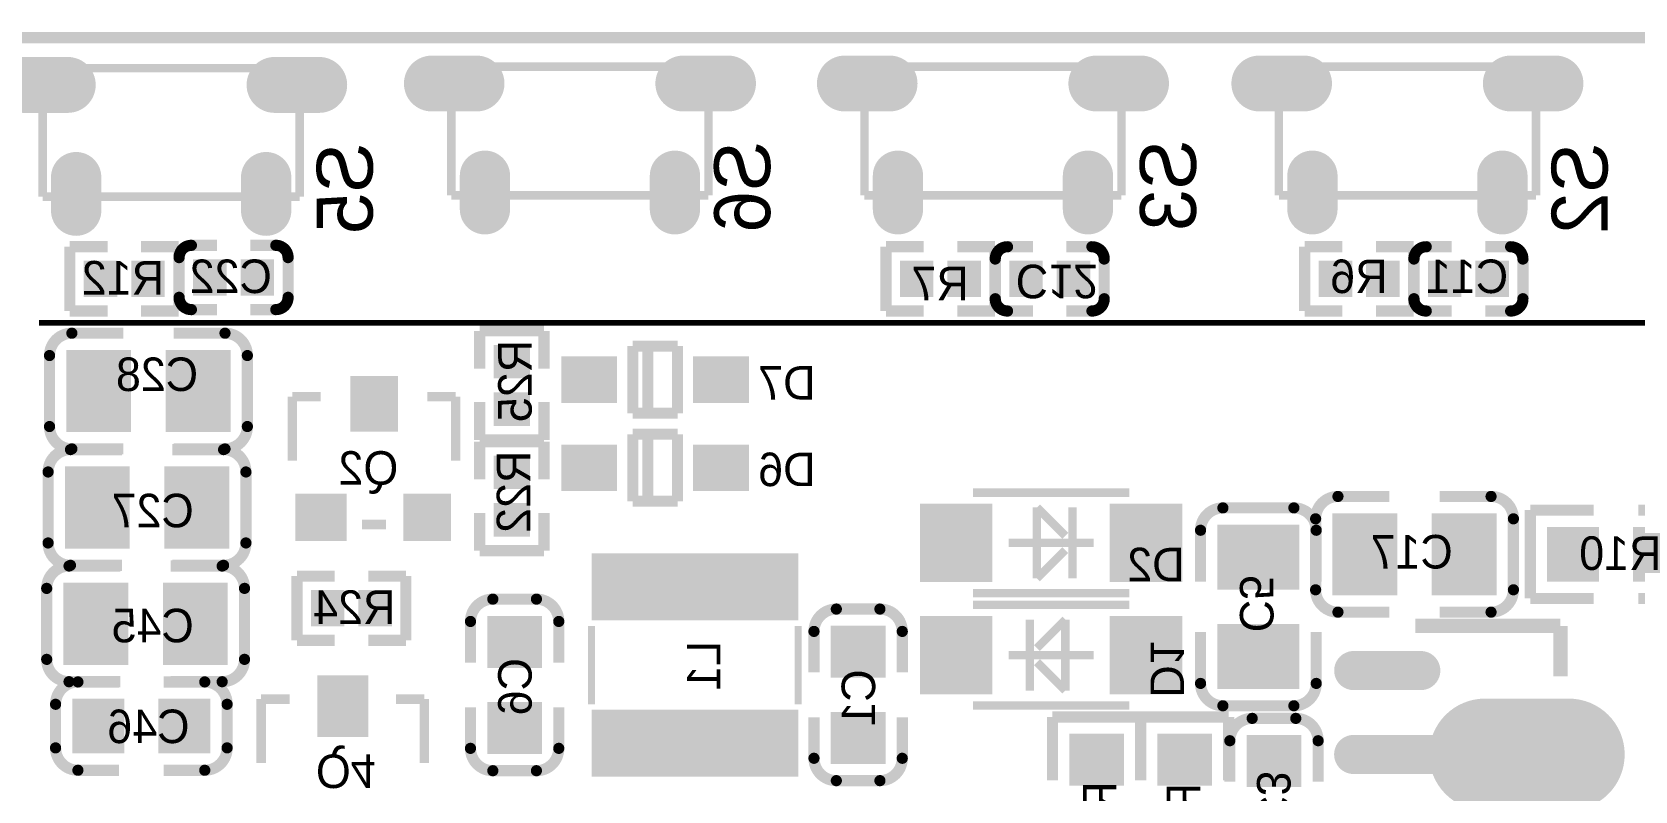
# Model space of a CAD drawing. Extents: x 882 to 2872, y 74 to 1007.
# Drawn here: x 2726.81 to 2755.5, y 354.34 to 367.92 of the extents above; entities that cross this region are included whole.
import ezdxf

# ---------------------------------------------------------------- set-up
doc = ezdxf.new("R2010")
doc.units = 0
doc.header["$MEASUREMENT"] = 0
doc.layers.add('BOTTOMOVERLAY', color=54, linetype='CONTINUOUS', lineweight=40)
doc.layers.add('KeepOutLayer', color=6, linetype='CONTINUOUS', lineweight=158)
doc.layers.add('BOTTOMPASTE', color=16, linetype='CONTINUOUS')

msp = doc.modelspace()

# ---------------------------------------------------------------- linework, layer by layer
at = {"layer": 'BOTTOMOVERLAY'}
for points, const_width in [([(2727.0028, 367.2744), (2731.60281, 367.27441)], 0.1524), ([(2727.00281, 364.9744), (2727.0028, 367.2744)], 0.1524), ([(2731.6028, 364.9744), (2731.60281, 367.27441)], 0.1524), ([(2734.3182, 367.2994), (2738.91821, 367.29941)], 0.1524), ([(2734.31821, 364.9994), (2734.3182, 367.2994)], 0.1524), ([(2738.9182, 364.9994), (2738.91821, 367.29941)], 0.1524), ([(2741.7094, 367.2998), (2746.30941, 367.29981)], 0.1524), ([(2741.70941, 364.9998), (2741.7094, 367.2998)], 0.1524), ([(2746.3094, 364.9998), (2746.30941, 367.29981)], 0.1524), ([(2749.1262, 367.2998), (2753.72621, 367.29981)], 0.1524), ([(2749.12621, 364.9998), (2749.1262, 367.2998)], 0.1524), ([(2753.7262, 364.9998), (2753.72621, 367.29981)], 0.1524), ([(2727.00281, 364.9744), (2731.6028, 364.9744)], 0.1524), ([(2734.31821, 364.9994), (2738.9182, 364.9994)], 0.1524), ([(2741.70941, 364.9998), (2746.3094, 364.9998)], 0.1524), ([(2749.12621, 364.9998), (2753.7262, 364.9998)], 0.1524), ([(2727.4896, 362.9292), (2727.4896, 364.0792)], 0.2), ([(2728.1646, 364.0792), (2727.4896, 364.0792)], 0.2), ([(2729.4396, 364.0792), (2728.7646, 364.0792)], 0.2), ([(2729.4396, 362.9292), (2729.4396, 364.0792)], 0.2), ([(2730.1204, 364.1046), (2729.6704, 364.1046)], 0.2), ([(2731.1704, 364.1046), (2730.7204, 364.1046)], 0.2), ([(2742.0946, 362.9292), (2742.0946, 364.0792)], 0.2), ([(2742.7696, 364.0792), (2742.0946, 364.0792)], 0.2), ([(2744.0446, 364.0792), (2743.3696, 364.0792)], 0.2), ([(2744.0446, 362.9292), (2744.0446, 364.0792)], 0.2), ([(2744.7254, 364.0792), (2744.2754, 364.0792)], 0.2), ([(2745.7754, 364.0792), (2745.3254, 364.0792)], 0.2), ([(2749.5876, 362.92919), (2749.5876, 364.0792)], 0.2), ([(2750.2626, 364.0792), (2749.5876, 364.0792)], 0.2), ([(2751.5376, 364.0792), (2750.8626, 364.0792)], 0.2), ([(2751.5376, 362.92919), (2751.5376, 364.0792)], 0.2), ([(2752.2184, 364.0792), (2751.7684, 364.0792)], 0.2), ([(2753.2684, 364.0792), (2752.8184, 364.0792)], 0.2), ([(2729.4454, 363.1746), (2729.4454, 363.88459)], 0.2), ([(2731.3954, 363.1746), (2731.3954, 363.8846)], 0.2), ([(2744.0504, 363.1492), (2744.0504, 363.8592)], 0.2), ([(2746.0004, 363.1492), (2746.0004, 363.8592)], 0.2), ([(2751.5434, 363.1492), (2751.5434, 363.85919)], 0.2), ([(2753.4934, 363.1492), (2753.4934, 363.8592)], 0.2), ([(2728.1646, 362.9292), (2727.4896, 362.9292)], 0.2), ([(2729.4396, 362.9292), (2728.7646, 362.9292)], 0.2), ([(2730.1204, 362.9546), (2729.6704, 362.9546)], 0.2), ([(2731.1704, 362.9546), (2730.7204, 362.9546)], 0.2), ([(2742.7696, 362.9292), (2742.0946, 362.9292)], 0.2), ([(2744.0446, 362.9292), (2743.3696, 362.9292)], 0.2), ([(2744.7254, 362.9292), (2744.2754, 362.9292)], 0.2), ([(2745.7754, 362.9292), (2745.3254, 362.9292)], 0.2), ([(2750.2626, 362.92919), (2749.5876, 362.92919)], 0.2), ([(2751.5376, 362.92919), (2750.8626, 362.92919)], 0.2), ([(2752.2184, 362.9292), (2751.7684, 362.9292)], 0.2), ([(2753.2684, 362.9292), (2752.8184, 362.9292)], 0.2), ([(2762.2212, 362.7168), (2726.9406, 362.7168)], 0.1), ([(2728.4464, 362.5326), (2727.52639, 362.5326)], 0.2), ([(2730.2664, 362.5326), (2729.3464, 362.5326)], 0.2), ([(2735.9738, 362.5742), (2734.8238, 362.5742)], 0.2), ([(2734.8238, 361.8992), (2734.8238, 362.5742)], 0.2), ([(2735.9738, 361.8992), (2735.9738, 362.5742)], 0.2), ([(2737.5642, 362.30079), (2738.3642, 362.3008)], 0.2), ([(2737.5642, 361.1008), (2737.5642, 362.30079)], 0.2), ([(2737.83421, 361.1008), (2737.8342, 362.3008)], 0.2), ([(2738.3642, 361.1008), (2738.3642, 362.3008)], 0.2), ([(2727.1264, 360.8626), (2727.1264, 362.1326)], 0.2), ([(2730.6664, 360.8626), (2730.6664, 362.1326)], 0.2), ([(2731.47201, 360.253), (2731.47201, 361.396)], 0.17), ([(2731.98001, 361.396), (2731.47201, 361.396)], 0.17), ([(2734.39301, 361.396), (2733.88501, 361.396)], 0.17), ([(2734.39301, 360.253), (2734.39301, 361.396)], 0.17), ([(2734.8238, 360.6242), (2734.8238, 361.2992)], 0.2), ([(2735.9738, 360.6242), (2735.9738, 361.2992)], 0.2), ([(2738.3642, 361.1008), (2737.5642, 361.1008)], 0.2), ([(2735.9738, 360.6242), (2734.8238, 360.6242)], 0.2), ([(2735.9738, 360.593), (2734.8238, 360.593)], 0.2), ([(2734.8238, 359.918), (2734.8238, 360.593)], 0.2), ([(2735.9738, 359.918), (2735.9738, 360.593)], 0.2), ([(2737.5642, 360.72599), (2738.3642, 360.726)], 0.2), ([(2737.5642, 359.526), (2737.5642, 360.72599)], 0.2), ([(2737.83421, 359.526), (2737.8342, 360.726)], 0.2), ([(2738.3642, 359.526), (2738.3642, 360.726)], 0.2), ([(2728.421, 360.4498), (2727.50099, 360.4498)], 0.2), ([(2728.4464, 360.4626), (2727.5264, 360.4626)], 0.2), ([(2730.241, 360.4498), (2729.321, 360.4498)], 0.2), ([(2730.2664, 360.4626), (2729.3464, 360.4626)], 0.2), ([(2727.101, 358.7798), (2727.101, 360.0498)], 0.2), ([(2730.641, 358.7798), (2730.641, 360.0498)], 0.2), ([(2746.4508, 359.6798), (2743.6508, 359.6798)], 0.15), ([(2751.1032, 359.6116), (2750.1832, 359.6116)], 0.2), ([(2752.9232, 359.6116), (2752.0032, 359.6116)], 0.2), ([(2734.8238, 358.643), (2734.8238, 359.318)], 0.2), ([(2735.9738, 358.643), (2735.9738, 359.318)], 0.2), ([(2738.3642, 359.526), (2737.5642, 359.526)], 0.2), ([(2745.3048, 358.9068), (2744.7968, 359.4148)], 0.15), ([(2744.7968, 359.0338), (2744.7968, 359.4148)], 0.15), ([(2745.4318, 358.1448), (2745.4318, 359.4148)], 0.15), ([(2749.3942, 359.4068), (2748.1242, 359.4068)], 0.2), ([(2753.625, 357.7866), (2753.625, 359.3666)], 0.2), ([(2754.76, 359.3666), (2753.625, 359.3666)], 0.2), ([(2756.695, 359.3666), (2755.56, 359.3666)], 0.2), ([(2733.14841, 359.11), (2732.71661, 359.11)], 0.17), ([(2749.7832, 357.9416), (2749.7832, 359.2116)], 0.2), ([(2753.3232, 357.9416), (2753.3232, 359.2116)], 0.2), ([(2745.8128, 358.7798), (2744.2888, 358.7798)], 0.15), ([(2744.7968, 358.1448), (2744.7968, 359.0338)], 0.15), ([(2747.7242, 358.0868), (2747.7242, 359.0068)], 0.2), ([(2749.7942, 358.0868), (2749.7942, 359.0068)], 0.2), ([(2735.9738, 358.643), (2734.8238, 358.643)], 0.2), ([(2744.7968, 358.1448), (2745.3048, 358.6528)], 0.15), ([(2728.3956, 358.367), (2727.4756, 358.367)], 0.2), ([(2728.421, 358.3798), (2727.501, 358.3798)], 0.2), ([(2730.2156, 358.367), (2729.2956, 358.367)], 0.2), ([(2730.241, 358.3798), (2729.321, 358.3798)], 0.2), ([(2731.5536, 357.0364), (2731.5536, 358.1864)], 0.2), ([(2732.2286, 358.1864), (2731.5536, 358.1864)], 0.2), ([(2733.5036, 358.1864), (2732.8286, 358.1864)], 0.2), ([(2733.5036, 357.0364), (2733.5036, 358.1864)], 0.2), ([(2727.0756, 356.697), (2727.0756, 357.967)], 0.2), ([(2730.6156, 356.697), (2730.6156, 357.967)], 0.2), ([(2735.8396, 357.7748), (2735.0596, 357.7748)], 0.2), ([(2741.9864, 357.597), (2741.2064, 357.597)], 0.2), ([(2746.4508, 357.8798), (2743.6508, 357.8798)], 0.15), ([(2746.4508, 357.6732), (2743.6508, 357.6732)], 0.15), ([(2754.76, 357.7866), (2753.625, 357.7866)], 0.2), ([(2756.695, 357.7866), (2755.56, 357.7866)], 0.2), ([(2734.6596, 356.63981), (2734.6596, 357.37481)], 0.2), ([(2736.2396, 356.6398), (2736.2396, 357.3748)], 0.2), ([(2744.6698, 356.1382), (2744.6698, 357.4082)], 0.15), ([(2744.7968, 356.9002), (2745.3048, 357.4082)], 0.15), ([(2745.3048, 356.5192), (2745.3048, 357.4082)], 0.15), ([(2751.1032, 357.5416), (2750.1832, 357.5416)], 0.2), ([(2754.16559, 357.29517), (2751.56539, 357.29517)], 0.254), ([(2752.9232, 357.5416), (2752.0032, 357.5416)], 0.2), ([(2754.16559, 356.39525), (2754.16559, 357.29517)], 0.254), ([(2732.2286, 357.0364), (2731.5536, 357.0364)], 0.2), ([(2733.5036, 357.0364), (2732.8286, 357.0364)], 0.2), ([(2736.82526, 355.89538), (2736.82526, 357.29542)], 0.127), ([(2740.52528, 355.89538), (2740.52528, 357.29542)], 0.127), ([(2740.8064, 356.462), (2740.8064, 357.197)], 0.2), ([(2742.3864, 356.462), (2742.3864, 357.197)], 0.2), ([(2747.7242, 356.2668), (2747.7242, 357.1868)], 0.2), ([(2749.7942, 356.2668), (2749.7942, 357.1868)], 0.2), ([(2745.8128, 356.7732), (2744.2888, 356.7732)], 0.15), ([(2745.3048, 356.1382), (2744.7968, 356.6462)], 0.15), ([(2745.3048, 356.1382), (2745.3048, 356.5192)], 0.15), ([(2728.3956, 356.297), (2727.4756, 356.297)], 0.2), ([(2728.3694, 356.2932), (2727.6344, 356.2932)], 0.2), ([(2729.90441, 356.2932), (2729.16941, 356.2932)], 0.2), ([(2730.2156, 356.297), (2729.2956, 356.297)], 0.2), ([(2727.2344, 355.1132), (2727.2344, 355.8932)], 0.2), ([(2730.3044, 355.1132), (2730.3044, 355.8932)], 0.2), ([(2731.42121, 355.9858), (2730.91321, 355.9858)], 0.17), ([(2730.91321, 354.8428), (2730.91321, 355.9858)], 0.17), ([(2733.83421, 355.9858), (2733.32621, 355.9858)], 0.17), ([(2733.83421, 354.8428), (2733.83421, 355.9858)], 0.17), ([(2734.6596, 355.1048), (2734.6596, 355.8398)], 0.2), ([(2736.2396, 355.1048), (2736.2396, 355.8398)], 0.2), ([(2740.8064, 354.927), (2740.8064, 355.662)], 0.2), ([(2742.3864, 354.92699), (2742.3864, 355.66199)], 0.2), ([(2746.4508, 355.8732), (2743.6508, 355.8732)], 0.15), ([(2745.0736, 354.5316), (2745.0736, 355.6666)], 0.2), ([(2746.6536, 355.6666), (2745.0736, 355.6666)], 0.2), ([(2748.2284, 355.6666), (2746.6484, 355.6666)], 0.2), ([(2746.6484, 354.5316), (2746.6484, 355.6666)], 0.2), ([(2746.6536, 354.5316), (2746.6536, 355.6666)], 0.2), ([(2749.3942, 355.8668), (2748.1242, 355.8668)], 0.2), ([(2748.2284, 354.5316), (2748.2284, 355.6666)], 0.2), ([(2749.4286, 355.6412), (2748.6486, 355.6412)], 0.2), ([(2748.2486, 354.5062), (2748.2486, 355.2412)], 0.2), ([(2749.8286, 354.5062), (2749.8286, 355.2412)], 0.2), ([(2728.3694, 354.7132), (2727.6344, 354.7132)], 0.2), ([(2729.9044, 354.7132), (2729.1694, 354.7132)], 0.2), ([(2735.8396, 354.7048), (2735.0596, 354.7048)], 0.2), ([(2741.9864, 354.527), (2741.2064, 354.527)], 0.2)]:
    msp.add_lwpolyline(points, dxfattribs=dict(at, const_width=const_width))
at = {"layer": 'BOTTOMOVERLAY', "const_width": 0.2}
for points in [[(2729.4454, 363.8846, -0.414214), (2729.6654, 364.1046)], [(2731.1754, 364.1046, -0.414214), (2731.3954, 363.8846)], [(2744.0504, 363.8592, -0.414214), (2744.2704, 364.0792)], [(2745.7804, 364.0792, -0.414214), (2746.0004, 363.8592)], [(2751.5434, 363.85919, -0.414214), (2751.7634, 364.0792)], [(2753.2734, 364.0792, -0.414214), (2753.4934, 363.8592)], [(2729.6654, 362.9546, -0.414214), (2729.4454, 363.1746)], [(2731.3954, 363.1746, -0.414214), (2731.1754, 362.95461)], [(2744.2704, 362.9292, -0.414214), (2744.0504, 363.1492)], [(2746.0004, 363.1492, -0.414214), (2745.7804, 362.9292)], [(2751.7634, 362.9292, -0.414214), (2751.5434, 363.1492)], [(2753.4934, 363.1492, -0.414214), (2753.2734, 362.9292)], [(2727.1264, 362.1326, -0.414213), (2727.52639, 362.5326)], [(2730.2664, 362.5326, -0.414214), (2730.6664, 362.13261)], [(2727.5264, 360.4626, -0.414214), (2727.1264, 360.8626)], [(2730.6664, 360.8626, -0.414213), (2730.2664, 360.4626)], [(2727.101, 360.0498, -0.414213), (2727.50099, 360.4498)], [(2730.241, 360.4498, -0.414214), (2730.641, 360.0498)], [(2749.7832, 359.2116, -0.414213), (2750.1832, 359.6116)], [(2752.9232, 359.6116, -0.414214), (2753.3232, 359.21161)], [(2747.7242, 359.0068, -0.414214), (2748.1242, 359.4068)], [(2749.3942, 359.4068, -0.414213), (2749.7942, 359.0068)], [(2727.501, 358.3798, -0.414214), (2727.101, 358.7798)], [(2730.641, 358.7798, -0.414213), (2730.241, 358.3798)], [(2727.0756, 357.967, -0.414213), (2727.4756, 358.367)], [(2730.2156, 358.367, -0.414214), (2730.6156, 357.967)], [(2750.1832, 357.5416, -0.414214), (2749.7832, 357.9416)], [(2753.3232, 357.9416, -0.414213), (2752.9232, 357.5416)], [(2734.6596, 357.37481, -0.414213), (2735.0596, 357.77481)], [(2735.8396, 357.7748, -0.414213), (2736.2396, 357.3748)], [(2740.8064, 357.197, -0.414213), (2741.2064, 357.597)], [(2741.9864, 357.597, -0.414213), (2742.3864, 357.197)], [(2727.4756, 356.297, -0.414214), (2727.0756, 356.697)], [(2730.6156, 356.697, -0.414213), (2730.2156, 356.297)], [(2727.2344, 355.8932, -0.414213), (2727.6344, 356.2932)], [(2729.90441, 356.2932, -0.414213), (2730.30441, 355.8932)], [(2748.1242, 355.8668, -0.414213), (2747.7242, 356.2668)], [(2749.7942, 356.2668, -0.414214), (2749.39421, 355.8668)], [(2748.2486, 355.2412, -0.414213), (2748.6486, 355.6412)], [(2749.4286, 355.6412, -0.414213), (2749.8286, 355.2412)], [(2727.6344, 354.7132, -0.414213), (2727.2344, 355.1132)], [(2730.3044, 355.1132, -0.414213), (2729.9044, 354.7132)], [(2735.0596, 354.7048, -0.414213), (2734.6596, 355.1048)], [(2736.2396, 355.1048, -0.414213), (2735.8396, 354.7048)], [(2741.2064, 354.527, -0.414213), (2740.8064, 354.927)], [(2742.3864, 354.92699, -0.414213), (2741.9864, 354.52699)]]:
    msp.add_lwpolyline(points, format="xyb", dxfattribs=at)
at = {"layer": 'BOTTOMOVERLAY', "const_width": 0.1}
for points in [[(2729.6654, 364.0546, 1), (2729.6654, 364.1546, 1)], [(2731.1754, 364.0546, 1), (2731.1754, 364.1546, 1)], [(2744.2704, 364.0292, 1), (2744.2704, 364.1292, 1)], [(2745.7804, 364.0292, 1), (2745.7804, 364.1292, 1)], [(2751.7634, 364.0292, 1), (2751.7634, 364.12919, 1)], [(2753.2734, 364.0292, 1), (2753.2734, 364.1292, 1)], [(2729.4454, 363.8346, 1), (2729.4454, 363.9346, 1)], [(2731.3954, 363.8346, 1), (2731.3954, 363.9346, 1)], [(2744.0504, 363.8092, 1), (2744.0504, 363.9092, 1)], [(2746.0004, 363.8092, 1), (2746.0004, 363.9092, 1)], [(2751.5434, 363.8092, 1), (2751.5434, 363.9092, 1)], [(2753.4934, 363.8092, 1), (2753.4934, 363.9092, 1)], [(2729.4454, 363.1246, 1), (2729.4454, 363.2246, 1)], [(2731.3954, 363.1246, 1), (2731.3954, 363.2246, 1)], [(2744.0504, 363.0992, 1), (2744.0504, 363.1992, 1)], [(2746.0004, 363.0992, 1), (2746.0004, 363.1992, 1)], [(2751.5434, 363.0992, 1), (2751.5434, 363.1992, 1)], [(2753.4934, 363.0992, 1), (2753.4934, 363.1992, 1)], [(2729.6654, 362.9046, 1), (2729.6654, 363.0046, 1)], [(2731.1754, 362.9046, 1), (2731.1754, 363.00461, 1)], [(2744.2704, 362.8792, 1), (2744.2704, 362.9792, 1)], [(2745.7804, 362.8792, 1), (2745.7804, 362.9792, 1)], [(2751.7634, 362.8792, 1), (2751.7634, 362.9792, 1)], [(2753.2734, 362.8792, 1), (2753.2734, 362.9792, 1)], [(2727.52639, 362.4826, 1), (2727.52639, 362.5826, 1)], [(2730.2664, 362.4826, 1), (2730.2664, 362.5826, 1)], [(2727.1264, 362.0826, 1), (2727.1264, 362.1826, 1)], [(2730.6664, 362.0826, 1), (2730.6664, 362.18261, 1)], [(2727.1264, 360.8126, 1), (2727.1264, 360.9126, 1)], [(2730.6664, 360.8126, 1), (2730.6664, 360.9126, 1)], [(2727.50099, 360.3998, 1), (2727.50099, 360.4998, 1)], [(2727.5264, 360.4126, 1), (2727.5264, 360.5126, 1)], [(2730.241, 360.3998, 1), (2730.241, 360.4998, 1)], [(2730.2664, 360.4126, 1), (2730.2664, 360.5126, 1)], [(2727.101, 359.9998, 1), (2727.101, 360.0998, 1)], [(2730.641, 359.9998, 1), (2730.641, 360.0998, 1)], [(2750.1832, 359.5616, 1), (2750.1832, 359.6616, 1)], [(2752.9232, 359.5616, 1), (2752.9232, 359.6616, 1)], [(2748.1242, 359.3568, 1), (2748.1242, 359.4568, 1)], [(2749.3942, 359.3568, 1), (2749.3942, 359.4568, 1)], [(2749.7832, 359.1616, 1), (2749.7832, 359.2616, 1)], [(2753.3232, 359.16161, 1), (2753.3232, 359.2616, 1)], [(2727.101, 358.7298, 1), (2727.101, 358.8298, 1)], [(2730.641, 358.7298, 1), (2730.641, 358.8298, 1)], [(2747.7242, 358.9568, 1), (2747.7242, 359.0568, 1)], [(2749.7942, 358.9568, 1), (2749.7942, 359.0568, 1)], [(2727.4756, 358.317, 1), (2727.4756, 358.417, 1)], [(2727.501, 358.3298, 1), (2727.501, 358.4298, 1)], [(2730.2156, 358.317, 1), (2730.2156, 358.417, 1)], [(2730.241, 358.3298, 1), (2730.241, 358.4298, 1)], [(2727.0756, 357.917, 1), (2727.0756, 358.017, 1)], [(2730.6156, 357.917, 1), (2730.6156, 358.017, 1)], [(2749.7832, 357.8916, 1), (2749.7832, 357.9916, 1)], [(2753.3232, 357.8916, 1), (2753.3232, 357.9916, 1)], [(2735.0596, 357.72481, 1), (2735.0596, 357.82481, 1)], [(2735.8396, 357.7248, 1), (2735.8396, 357.8248, 1)], [(2741.2064, 357.547, 1), (2741.2064, 357.647, 1)], [(2741.9864, 357.547, 1), (2741.9864, 357.647, 1)], [(2734.6596, 357.32481, 1), (2734.6596, 357.42481, 1)], [(2736.2396, 357.3248, 1), (2736.2396, 357.4248, 1)], [(2750.1832, 357.4916, 1), (2750.1832, 357.5916, 1)], [(2752.9232, 357.4916, 1), (2752.9232, 357.5916, 1)], [(2740.8064, 357.147, 1), (2740.8064, 357.247, 1)], [(2742.3864, 357.147, 1), (2742.3864, 357.247, 1)], [(2727.0756, 356.64699, 1), (2727.0756, 356.747, 1)], [(2730.6156, 356.647, 1), (2730.6156, 356.747, 1)], [(2727.4756, 356.247, 1), (2727.4756, 356.347, 1)], [(2727.6344, 356.2432, 1), (2727.6344, 356.3432, 1)], [(2729.90441, 356.2432, 1), (2729.90441, 356.3432, 1)], [(2730.2156, 356.247, 1), (2730.2156, 356.347, 1)], [(2747.7242, 356.2168, 1), (2747.7242, 356.3168, 1)], [(2749.7942, 356.2168, 1), (2749.7942, 356.3168, 1)], [(2727.2344, 355.8432, 1), (2727.2344, 355.9432, 1)], [(2730.30441, 355.8432, 1), (2730.30441, 355.9432, 1)], [(2748.1242, 355.8168, 1), (2748.1242, 355.9168, 1)], [(2748.6486, 355.5912, 1), (2748.6486, 355.6912, 1)], [(2749.39421, 355.8168, 1), (2749.39421, 355.9168, 1)], [(2749.4286, 355.5912, 1), (2749.4286, 355.6912, 1)], [(2727.2344, 355.0632, 1), (2727.2344, 355.1632, 1)], [(2730.3044, 355.0632, 1), (2730.3044, 355.1632, 1)], [(2734.6596, 355.0548, 1), (2734.6596, 355.1548, 1)], [(2736.2396, 355.0548, 1), (2736.2396, 355.1548, 1)], [(2748.2486, 355.1912, 1), (2748.2486, 355.2912, 1)], [(2749.8286, 355.1912, 1), (2749.8286, 355.2912, 1)], [(2740.8064, 354.877, 1), (2740.8064, 354.977, 1)], [(2742.3864, 354.87699, 1), (2742.3864, 354.97699, 1)], [(2727.6344, 354.6632, 1), (2727.6344, 354.7632, 1)], [(2729.9044, 354.6632, 1), (2729.9044, 354.7632, 1)], [(2735.0596, 354.6548, 1), (2735.0596, 354.7548, 1)], [(2735.8396, 354.6548, 1), (2735.8396, 354.7548, 1)], [(2741.2064, 354.477, 1), (2741.2064, 354.577, 1)], [(2741.9864, 354.47699, 1), (2741.9864, 354.57699, 1)]]:
    msp.add_lwpolyline(points, format="xyb", close=True, dxfattribs=at)
at = {"layer": 'BOTTOMPASTE'}
for points, const_width in [([(2727.45279, 366.97439), (2726.65279, 366.97439)], 1), ([(2731.95281, 366.97439), (2731.15281, 366.97439)], 1), ([(2734.76819, 366.99939), (2733.96819, 366.99939)], 1), ([(2739.26821, 366.99939), (2738.46821, 366.99939)], 1), ([(2742.15939, 366.99979), (2741.35939, 366.99979)], 1), ([(2746.65941, 366.99979), (2745.85941, 366.99979)], 1), ([(2749.57619, 366.99979), (2748.77619, 366.99979)], 1), ([(2754.07621, 366.99979), (2753.27621, 366.99979)], 1), ([(2727.60281, 364.7244), (2727.60281, 365.3244)], 0.9), ([(2731.0028, 364.72439), (2731.0028, 365.32439)], 0.9), ([(2734.91821, 364.7494), (2734.91821, 365.3494)], 0.9), ([(2738.3182, 364.74939), (2738.3182, 365.34939)], 0.9), ([(2742.30941, 364.7498), (2742.30941, 365.3498)], 0.9), ([(2745.7094, 364.74979), (2745.7094, 365.34979)], 0.9), ([(2749.72621, 364.7498), (2749.72621, 365.3498)], 0.9), ([(2753.1262, 364.74979), (2753.1262, 365.34979)], 0.9), ([(2751.66552, 356.49634), (2750.46552, 356.49634)], 0.7), ([(2754.31488, 354.9952), (2752.81488, 354.9952)], 2), ([(2751.86458, 354.9952), (2750.46458, 354.9952)], 0.7)]:
    msp.add_lwpolyline(points, dxfattribs=dict(at, const_width=const_width))
for points, const_width in [([(2726.65279, 366.72439, 1), (2726.65279, 367.22439, 1)], 0.5), ([(2727.45279, 366.72439, 1), (2727.45279, 367.22439, 1)], 0.5), ([(2731.15281, 366.72439, 1), (2731.15281, 367.22439, 1)], 0.5), ([(2731.95281, 366.72439, 1), (2731.95281, 367.22439, 1)], 0.5), ([(2733.96819, 366.74939, 1), (2733.96819, 367.24939, 1)], 0.5), ([(2734.76819, 366.74939, 1), (2734.76819, 367.24939, 1)], 0.5), ([(2738.46821, 366.74939, 1), (2738.46821, 367.24939, 1)], 0.5), ([(2739.26821, 366.74939, 1), (2739.26821, 367.24939, 1)], 0.5), ([(2741.35939, 366.74979, 1), (2741.35939, 367.24979, 1)], 0.5), ([(2742.15939, 366.74979, 1), (2742.15939, 367.24979, 1)], 0.5), ([(2745.85941, 366.74979, 1), (2745.85941, 367.24979, 1)], 0.5), ([(2746.65941, 366.74979, 1), (2746.65941, 367.24979, 1)], 0.5), ([(2748.77619, 366.74979, 1), (2748.77619, 367.24979, 1)], 0.5), ([(2749.57619, 366.74979, 1), (2749.57619, 367.24979, 1)], 0.5), ([(2753.27621, 366.74979, 1), (2753.27621, 367.24979, 1)], 0.5), ([(2754.07621, 366.74979, 1), (2754.07621, 367.24979, 1)], 0.5), ([(2727.60281, 365.0994, 1), (2727.60281, 365.5494, 1)], 0.45), ([(2731.0028, 365.09939, 1), (2731.0028, 365.54939, 1)], 0.45), ([(2734.91821, 365.1244, 1), (2734.91821, 365.5744, 1)], 0.45), ([(2738.3182, 365.12439, 1), (2738.3182, 365.57439, 1)], 0.45), ([(2742.30941, 365.1248, 1), (2742.30941, 365.5748, 1)], 0.45), ([(2745.7094, 365.12479, 1), (2745.7094, 365.57479, 1)], 0.45), ([(2749.72621, 365.1248, 1), (2749.72621, 365.5748, 1)], 0.45), ([(2753.1262, 365.12479, 1), (2753.1262, 365.57479, 1)], 0.45), ([(2727.60281, 364.4994, 1), (2727.60281, 364.9494, 1)], 0.45), ([(2731.0028, 364.49939, 1), (2731.0028, 364.94939, 1)], 0.45), ([(2734.91821, 364.5244, 1), (2734.91821, 364.9744, 1)], 0.45), ([(2738.3182, 364.52439, 1), (2738.3182, 364.97439, 1)], 0.45), ([(2742.30941, 364.5248, 1), (2742.30941, 364.9748, 1)], 0.45), ([(2745.7094, 364.52479, 1), (2745.7094, 364.97479, 1)], 0.45), ([(2749.72621, 364.5248, 1), (2749.72621, 364.9748, 1)], 0.45), ([(2753.1262, 364.52479, 1), (2753.1262, 364.97479, 1)], 0.45), ([(2750.46552, 356.32134, 1), (2750.46552, 356.67134, 1)], 0.35), ([(2751.66552, 356.32134, 1), (2751.66552, 356.67134, 1)], 0.35), ([(2752.81488, 354.4952, 1), (2752.81488, 355.4952, 1)], 1), ([(2754.31488, 354.4952, 1), (2754.31488, 355.4952, 1)], 1), ([(2750.46458, 354.8202, 1), (2750.46458, 355.1702, 1)], 0.35), ([(2751.86458, 354.8202, 1), (2751.86458, 355.1702, 1)], 0.35)]:
    msp.add_lwpolyline(points, format="xyb", close=True, dxfattribs=dict(at, const_width=const_width))
for points in [[(2728.3396, 363.8292), (2727.7396, 363.8292), (2728.3396, 363.1792), (2727.7396, 363.1792)], [(2729.1896, 363.8292), (2728.5896, 363.8292), (2729.1896, 363.1792), (2728.5896, 363.1792)], [(2730.2954, 363.8546), (2729.6954, 363.8546), (2730.2954, 363.2046), (2729.6954, 363.2046)], [(2731.1454, 363.8546), (2730.5454, 363.8546), (2731.1454, 363.2046), (2730.5454, 363.2046)], [(2742.9446, 363.8292), (2742.3446, 363.8292), (2742.9446, 363.1792), (2742.3446, 363.1792)], [(2743.7946, 363.8292), (2743.1946, 363.8292), (2743.7946, 363.1792), (2743.1946, 363.1792)], [(2744.3004, 363.1792), (2744.9004, 363.1792), (2744.3004, 363.8292), (2744.9004, 363.8292)], [(2745.1504, 363.1792), (2745.7504, 363.1792), (2745.1504, 363.8292), (2745.7504, 363.8292)], [(2750.4376, 363.8292), (2749.8376, 363.8292), (2750.4376, 363.1792), (2749.8376, 363.1792)], [(2751.2876, 363.8292), (2750.6876, 363.8292), (2751.2876, 363.1792), (2750.6876, 363.1792)], [(2751.7934, 363.1792), (2752.3934, 363.1792), (2751.7934, 363.8292), (2752.3934, 363.8292)], [(2752.6434, 363.1792), (2753.2434, 363.1792), (2752.6434, 363.8292), (2753.2434, 363.8292)], [(2735.7238, 361.7242), (2735.7238, 362.3242), (2735.0738, 361.7242), (2735.0738, 362.3242)], [(2728.5864, 362.2326), (2727.4264, 362.2326), (2728.5864, 360.7626), (2727.4264, 360.7626)], [(2730.3664, 362.2326), (2729.2064, 362.2326), (2730.3664, 360.7626), (2729.2064, 360.7626)], [(2736.2842, 361.2858), (2737.2842, 361.2858), (2736.2842, 362.1158), (2737.2842, 362.1158)], [(2738.6442, 361.2858), (2739.6442, 361.2858), (2738.6442, 362.1158), (2739.6442, 362.1158)], [(2733.36, 361.769), (2732.51, 361.769), (2733.36, 360.769), (2732.51, 360.769)], [(2735.7238, 360.8742), (2735.7238, 361.4742), (2735.0738, 360.8742), (2735.0738, 361.4742)], [(2735.0738, 360.343), (2735.0738, 359.743), (2735.7238, 360.343), (2735.7238, 359.743)], [(2736.2842, 359.711), (2737.2842, 359.711), (2736.2842, 360.541), (2737.2842, 360.541)], [(2738.6442, 359.711), (2739.6442, 359.711), (2738.6442, 360.541), (2739.6442, 360.541)], [(2728.561, 360.1498), (2727.401, 360.1498), (2728.561, 358.6798), (2727.401, 358.6798)], [(2730.341, 360.1498), (2729.181, 360.1498), (2730.341, 358.6798), (2729.181, 358.6798)], [(2732.44219, 359.662), (2731.52779, 359.662), (2732.44219, 358.812), (2731.52779, 358.812)], [(2734.31001, 359.662), (2733.46001, 359.662), (2734.31001, 358.812), (2733.46001, 358.812)], [(2735.0738, 359.493), (2735.0738, 358.893), (2735.7238, 359.493), (2735.7238, 358.893)], [(2742.7008, 359.4798), (2742.7008, 358.0798), (2744.0008, 359.4798), (2744.0008, 358.0798)], [(2746.1008, 359.4798), (2746.1008, 358.0798), (2747.4008, 359.4798), (2747.4008, 358.0798)], [(2751.2432, 359.3116), (2750.0832, 359.3116), (2751.2432, 357.8416), (2750.0832, 357.8416)], [(2753.0232, 359.3116), (2751.8632, 359.3116), (2753.0232, 357.8416), (2751.8632, 357.8416)], [(2749.4942, 357.9468), (2749.4942, 359.1068), (2748.0242, 357.9468), (2748.0242, 359.1068)], [(2754.855, 359.0666), (2753.925, 359.0666), (2754.855, 358.0866), (2753.925, 358.0866)], [(2756.395, 359.0666), (2755.465, 359.0666), (2756.395, 358.0866), (2755.465, 358.0866)], [(2736.8254, 358.59545), (2736.8254, 357.39545), (2740.5254, 358.59545), (2740.5254, 357.39545)], [(2727.3756, 356.597), (2728.5356, 356.597), (2727.3756, 358.067), (2728.5356, 358.067)], [(2729.1556, 356.597), (2730.3156, 356.597), (2729.1556, 358.067), (2730.3156, 358.067)], [(2732.4036, 357.9364), (2731.8036, 357.9364), (2732.4036, 357.2864), (2731.8036, 357.2864)], [(2733.2536, 357.9364), (2732.6536, 357.9364), (2733.2536, 357.2864), (2732.6536, 357.2864)], [(2735.9396, 356.5448), (2735.9396, 357.4748), (2734.9596, 356.5448), (2734.9596, 357.4748)], [(2744.0008, 356.0732), (2744.0008, 357.4732), (2742.7008, 356.0732), (2742.7008, 357.4732)], [(2747.4008, 356.0732), (2747.4008, 357.4732), (2746.1008, 356.0732), (2746.1008, 357.4732)], [(2741.1064, 357.297), (2741.1064, 356.367), (2742.0864, 357.297), (2742.0864, 356.367)], [(2749.4942, 356.1668), (2749.4942, 357.3268), (2748.0242, 356.1668), (2748.0242, 357.3268)], [(2732.8334, 356.4088), (2731.919, 356.4088), (2732.8334, 355.3088), (2731.919, 355.3088)], [(2727.5344, 355.0132), (2728.4644, 355.0132), (2727.5344, 355.9932), (2728.4644, 355.9932)], [(2729.0744, 355.0132), (2730.0044, 355.0132), (2729.0744, 355.9932), (2730.0044, 355.9932)], [(2735.9396, 355.0048), (2735.9396, 355.9348), (2734.9596, 355.0048), (2734.9596, 355.9348)], [(2736.8254, 355.79561), (2736.8254, 354.59561), (2740.5254, 355.79561), (2740.5254, 354.59561)], [(2741.1064, 355.757), (2741.1064, 354.827), (2742.0864, 355.757), (2742.0864, 354.827)], [(2746.3536, 354.4366), (2746.3536, 355.3666), (2745.3736, 354.4366), (2745.3736, 355.3666)], [(2746.9484, 355.3666), (2746.9484, 354.4366), (2747.9284, 355.3666), (2747.9284, 354.4366)], [(2748.5486, 355.3412), (2748.5486, 354.4112), (2749.5286, 355.3412), (2749.5286, 354.4112)]]:
    msp.add_solid(points, dxfattribs=at)
at = {"layer": 'KeepOutLayer', "const_width": 0.2}
msp.add_lwpolyline([(2763.82065, 367.82011), (2725.6706, 367.82011)], dxfattribs=at)

# ---------------------------------------------------------------- texts
at = {"layer": 'BOTTOMOVERLAY', "text_generation_flag": 2}
for s, height, rotation, p in [('S5', 1.000001, 90, (2732.9096, 365.9426)), ('S6', 1.000001, 90, (2740.0218, 365.97179)), ('S3', 1.000001, 90, (2747.6416, 365.99759)), ('S2', 1.000001, 90, (2755.0076, 365.9426)), ('C12', 0.599999, 180, (2744.4158, 363.7582)), ('R25', 0.599999, 90, (2735.7544, 362.412)), ('R22', 0.599999, 90, (2735.729, 360.4308)), ('C5', 0.599999, 270, (2748.429, 357.1796)), ('L1', 0.599999, 90, (2739.1326, 357.0272)), ('D1', 0.599999, 270, (2746.8288, 356.0112)), ('C6', 0.599999, 90, (2735.7544, 356.7224)), ('C1', 0.599999, 90, (2741.9012, 356.5192)), ('Q4', 0.599999, 180, (2731.8936, 354.9952)), ('C3', 0.599999, 270, (2748.7338, 353.6744)), ('R3', 0.599999, 90, (2746.2192, 354.5126)), ('R1', 0.599999, 90, (2747.7178, 354.4872))]:
    msp.add_text(s, height=height, rotation=rotation, dxfattribs=at).set_placement(p)
for s, p in [('R12', (2729.1758, 363.2248)), ('C22', (2731.1062, 363.2502)), ('R7', (2743.5776, 363.1232)), ('R6', (2751.0706, 363.2502)), ('C11', (2753.2296, 363.2502)), ('C28', (2729.7864, 361.4976)), ('D7', (2740.8344, 361.3452)), ('Q2', (2733.3668, 359.8212)), ('D6', (2740.8344, 359.7958)), ('C27', (2729.7092, 359.0592)), ('C17', (2752.239, 358.3226)), ('R10', (2755.9728, 358.2972)), ('D2', (2747.4384, 358.094)), ('R24', (2733.316, 357.332)), ('C45', (2729.7092, 357.0018)), ('C46', (2729.633, 355.1984))]:
    msp.add_text(s, height=0.599999, dxfattribs=at).set_placement(p)

doc.saveas('drawing.dxf')
